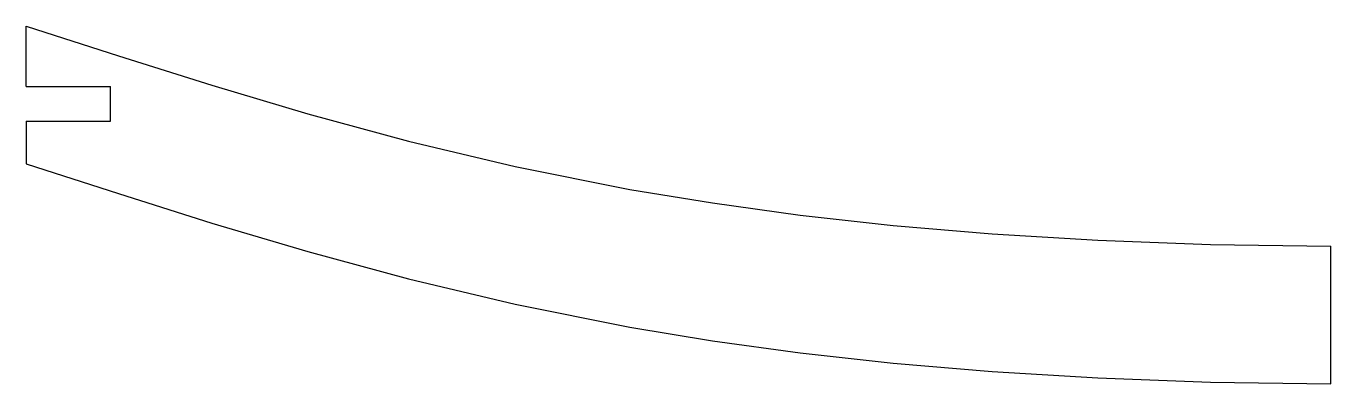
# Model space of a CAD drawing. Extents: x -18 to 0.9, y 6.8 to 12.
import ezdxf

# ---------------------------------------------------------------- set-up
doc = ezdxf.new("R2010")
doc.units = 0
doc.header["$MEASUREMENT"] = 0
doc.layers.add('VISIBLE', color=7, linetype='CONTINUOUS')

msp = doc.modelspace()

# ---------------------------------------------------------------- linework, layer by layer
at = {"layer": 'VISIBLE'}
for p, q in [((-18.031, 11.098), (-18.031, 11.975)), ((-18.031, 11.098), (-16.806, 11.098)), ((-16.806, 10.597), (-16.806, 11.098)), ((-18.031, 10.597), (-18.031, 9.975)), ((-18.031, 10.597), (-16.806, 10.597)), ((0.94, 6.78), (0.94, 8.78))]:
    msp.add_line(p, q, dxfattribs=at)
for points in [[(-18.031, 11.975), (-16.688, 11.544), (-15.33, 11.116), (-13.934, 10.7), (-12.473, 10.304), (-10.921, 9.936), (-9.253, 9.605), (-8.052, 9.407), (-6.779, 9.231), (-5.426, 9.081), (-3.985, 8.958), (-2.449, 8.865), (-0.81, 8.805), (0.94, 8.78)], [(-18.031, 9.975), (-16.688, 9.544), (-15.33, 9.116), (-13.934, 8.7), (-12.473, 8.304), (-10.921, 7.936), (-9.253, 7.605), (-8.052, 7.407), (-6.779, 7.231), (-5.426, 7.081), (-3.985, 6.958), (-2.449, 6.865), (-0.81, 6.805), (0.94, 6.78)]]:
    msp.add_lwpolyline(points, dxfattribs=at)

doc.saveas('drawing.dxf')
